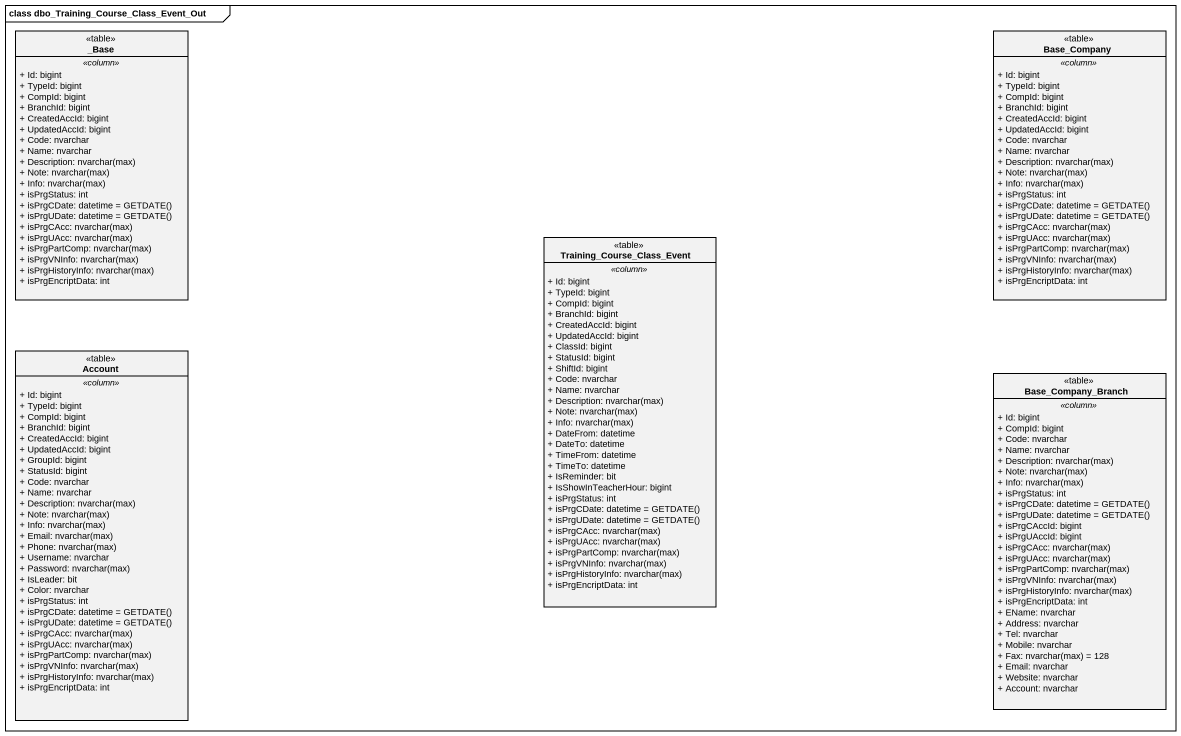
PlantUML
@startuml
mainframe class dbo_Training_Course_Class_Event_Out
hide circle
hide empty members
skinparam classAttributeIconSize 0
class "_Base" as Base <<table>> {
  .. <<column>> ..
  + Id: bigint
  + TypeId: bigint
  + CompId: bigint
  + BranchId: bigint
  + CreatedAccId: bigint
  + UpdatedAccId: bigint
  + Code: nvarchar
  + Name: nvarchar
  {field} + Description: nvarchar(max)
  {field} + Note: nvarchar(max)
  {field} + Info: nvarchar(max)
  + isPrgStatus: int
  {field} + isPrgCDate: datetime = GETDATE()
  {field} + isPrgUDate: datetime = GETDATE()
  {field} + isPrgCAcc: nvarchar(max)
  {field} + isPrgUAcc: nvarchar(max)
  {field} + isPrgPartComp: nvarchar(max)
  {field} + isPrgVNInfo: nvarchar(max)
  {field} + isPrgHistoryInfo: nvarchar(max)
  + isPrgEncriptData: int
}
class Base_Company <<table>> {
  .. <<column>> ..
  + Id: bigint
  + TypeId: bigint
  + CompId: bigint
  + BranchId: bigint
  + CreatedAccId: bigint
  + UpdatedAccId: bigint
  + Code: nvarchar
  + Name: nvarchar
  {field} + Description: nvarchar(max)
  {field} + Note: nvarchar(max)
  {field} + Info: nvarchar(max)
  + isPrgStatus: int
  {field} + isPrgCDate: datetime = GETDATE()
  {field} + isPrgUDate: datetime = GETDATE()
  {field} + isPrgCAcc: nvarchar(max)
  {field} + isPrgUAcc: nvarchar(max)
  {field} + isPrgPartComp: nvarchar(max)
  {field} + isPrgVNInfo: nvarchar(max)
  {field} + isPrgHistoryInfo: nvarchar(max)
  + isPrgEncriptData: int
}
class Training_Course_Class_Event <<table>> {
  .. <<column>> ..
  + Id: bigint
  + TypeId: bigint
  + CompId: bigint
  + BranchId: bigint
  + CreatedAccId: bigint
  + UpdatedAccId: bigint
  + ClassId: bigint
  + StatusId: bigint
  + ShiftId: bigint
  + Code: nvarchar
  + Name: nvarchar
  {field} + Description: nvarchar(max)
  {field} + Note: nvarchar(max)
  {field} + Info: nvarchar(max)
  + DateFrom: datetime
  + DateTo: datetime
  + TimeFrom: datetime
  + TimeTo: datetime
  + IsReminder: bit
  + IsShowInTeacherHour: bigint
  + isPrgStatus: int
  {field} + isPrgCDate: datetime = GETDATE()
  {field} + isPrgUDate: datetime = GETDATE()
  {field} + isPrgCAcc: nvarchar(max)
  {field} + isPrgUAcc: nvarchar(max)
  {field} + isPrgPartComp: nvarchar(max)
  {field} + isPrgVNInfo: nvarchar(max)
  {field} + isPrgHistoryInfo: nvarchar(max)
  + isPrgEncriptData: int
}
class Account <<table>> {
  .. <<column>> ..
  + Id: bigint
  + TypeId: bigint
  + CompId: bigint
  + BranchId: bigint
  + CreatedAccId: bigint
  + UpdatedAccId: bigint
  + GroupId: bigint
  + StatusId: bigint
  + Code: nvarchar
  + Name: nvarchar
  {field} + Description: nvarchar(max)
  {field} + Note: nvarchar(max)
  {field} + Info: nvarchar(max)
  {field} + Email: nvarchar(max)
  {field} + Phone: nvarchar(max)
  + Username: nvarchar
  {field} + Password: nvarchar(max)
  + IsLeader: bit
  + Color: nvarchar
  + isPrgStatus: int
  {field} + isPrgCDate: datetime = GETDATE()
  {field} + isPrgUDate: datetime = GETDATE()
  {field} + isPrgCAcc: nvarchar(max)
  {field} + isPrgUAcc: nvarchar(max)
  {field} + isPrgPartComp: nvarchar(max)
  {field} + isPrgVNInfo: nvarchar(max)
  {field} + isPrgHistoryInfo: nvarchar(max)
  + isPrgEncriptData: int
}
class Base_Company_Branch <<table>> {
  .. <<column>> ..
  + Id: bigint
  + CompId: bigint
  + Code: nvarchar
  + Name: nvarchar
  {field} + Description: nvarchar(max)
  {field} + Note: nvarchar(max)
  {field} + Info: nvarchar(max)
  + isPrgStatus: int
  {field} + isPrgCDate: datetime = GETDATE()
  {field} + isPrgUDate: datetime = GETDATE()
  + isPrgCAccId: bigint
  + isPrgUAccId: bigint
  {field} + isPrgCAcc: nvarchar(max)
  {field} + isPrgUAcc: nvarchar(max)
  {field} + isPrgPartComp: nvarchar(max)
  {field} + isPrgVNInfo: nvarchar(max)
  {field} + isPrgHistoryInfo: nvarchar(max)
  + isPrgEncriptData: int
  + EName: nvarchar
  + Address: nvarchar
  + Tel: nvarchar
  + Mobile: nvarchar
  {field} + Fax: nvarchar(max) = 128
  + Email: nvarchar
  + Website: nvarchar
  + Account: nvarchar
}
@enduml
